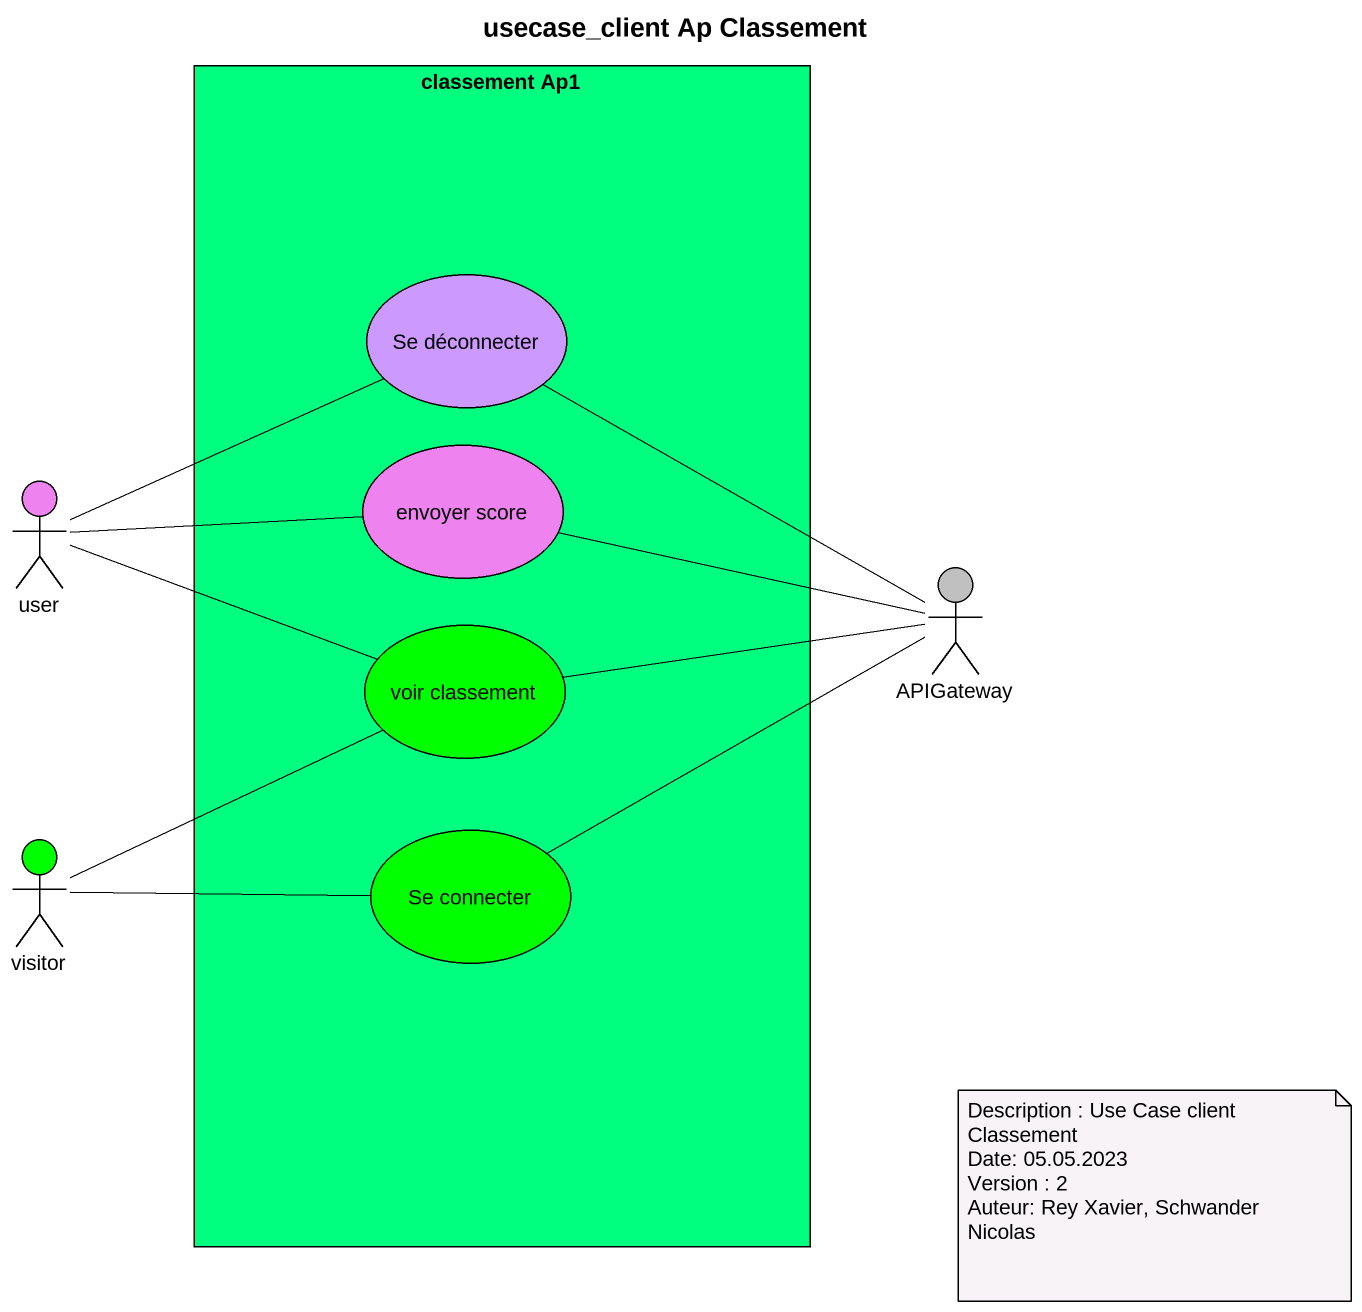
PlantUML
@startuml
title usecase_client Ap Classement
rectangle "classement Ap1" as classement_Ap1 #00FF7F {
  usecase "Se déconnecter" as Se_déconnecter #CC99FF
  usecase "envoyer score" as envoyer_score #EE82EE
  usecase "voir classement" as voir_classement #00FF00
  usecase "Se connecter" as Se_connecter #00FF00
}
actor user #EE82EE
actor APIGateway #C0C0C0
actor visitor #00FF00
Se_déconnecter -- APIGateway
envoyer_score -right- APIGateway
user -right- Se_déconnecter
user -right- envoyer_score
user -right- voir_classement
voir_classement -right- APIGateway
visitor -right- voir_classement
visitor -right- Se_connecter
Se_connecter -right- APIGateway
note as N1
  Description : Use Case client Classement
  Date: 05.05.2023
  Version : 2
  Auteur: Rey Xavier, Schwander Nicolas
end note
@enduml
